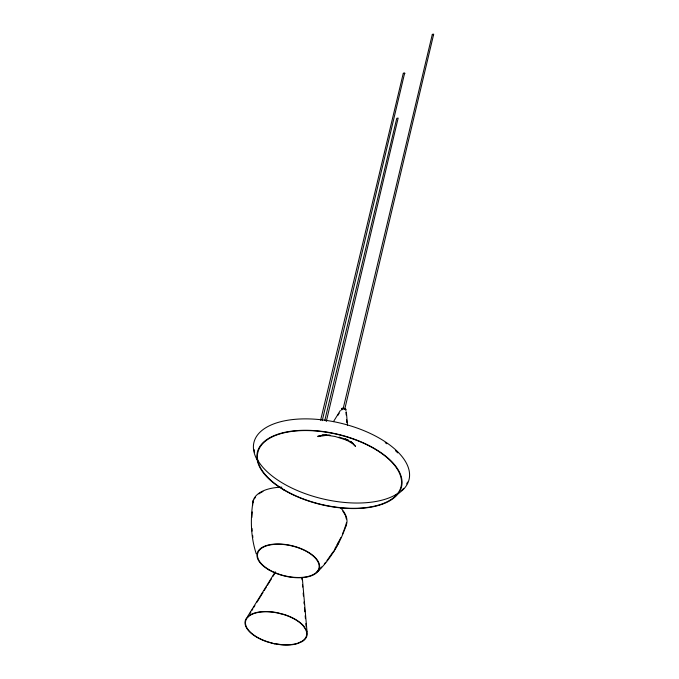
<?xml version="1.0" encoding="UTF-8"?>
<svg xmlns="http://www.w3.org/2000/svg" width="679" height="679" viewBox="0 0 679 679"><rect width="100%" height="100%" fill="white"/><g stroke="black" fill="none" stroke-linecap="round" stroke-linejoin="round"><path stroke-width="1.02" d="M251.884 517.432L252.265 511.907M274.494 643.802L268.069 642.139A31.743 15.49 13.4 0 1 245.374 620.334A31.743 15.49 13.4 0 1 277.669 612.781L284.094 614.444A31.743 15.49 13.4 0 1 303.768 626.055L306.102 629.56A31.743 15.49 13.4 0 1 302.172 641.562L298.089 643.403A31.743 15.49 13.4 0 1 280.987 644.787L274.494 643.802L268.188 641.935A31.285 15.261 13.4 0 1 245.815 620.453A31.285 15.261 13.4 0 1 277.652 613.01L283.975 614.648A31.285 15.261 13.4 0 1 303.369 626.089L305.669 629.535A31.285 15.261 13.4 0 1 301.799 641.366L297.775 643.183A31.285 15.261 13.4 0 1 280.911 644.549L274.52 643.573M253.199 500.482C250.262 518.204 250.593 536.656 256.255 553.835M320.59 420.343L403.309 73.154L404.684 72.942L322.236 420.683M324.859 420.165L396.774 118.307L398.157 118.095L326.26 421.54M343.226 408.351L432.319 34.366L433.694 34.162L344.864 408.69M343.846 530.689L345.586 525.699M346.426 524.629C340.535 542.224 330.851 558.775 317.56 571.803M342.394 534.135L343.481 531.555M338.422 542.538L337.013 544.974L340.9 537.539M335.027 548.42L336.105 546.561M333.287 552.307L338.821 542.725M333.457 421.651L340.374 410.447M337.735 415.548L339.177 413.222M247.674 616.405L275.284 571.769M247.801 617.041L248.811 615.412M249.813 613.782L250.823 612.152M251.841 610.506L252.86 608.859M253.878 607.221L254.897 605.575M256.968 602.214L263.036 592.402M264.148 590.611L266.372 587.012M267.484 585.213L271.379 578.907M272.983 576.327L275.114 572.881M332.931 552.061L326.947 560.616M324.333 563.85L325.691 562.271M317.11 571.633L319.037 569.647M320.327 568.331L321.608 567.007M320.777 435.562L317.925 436.605L326.115 435.366L321.88 435.197L329.918 435.519M317.806 436.181L320.7 435.502M404.098 73.621L404.947 73.485M322.55 435.205L326.09 434.916M330.036 435.536L328.39 435.468L335.137 436.495L348.106 440.578L345.221 439.279L352.825 443.769L355.516 446.349L351.018 441.537M325.631 434.916L329.935 435.078M305.669 629.535L306.102 629.56M339.059 437.055L348.276 440.17L345.416 438.88M432.319 34.366L433.109 34.833M349.583 441.002L353.105 443.421M252.63 535.349L252.877 537.454M302.299 577.77L307.027 631.776M301.858 577.812L302.036 579.858M302.486 584.967L302.664 587.012M303.182 592.996L303.445 595.984M303.971 601.967L304.141 603.937M304.489 607.875L304.837 611.804M305.177 615.734L305.431 618.662M305.864 623.543L306.119 626.471M346.366 411.992L347.521 425.292M345.925 412.034L346.188 415.039M346.596 419.698L346.842 422.61M251.977 528.406L252.13 531.131M341.673 409.717A2.122 1.035 13.4 0 1 342.547 408.716M342.937 408.682A2.122 1.035 13.4 0 1 344.618 409.03M345.297 409.42A2.122 1.035 13.4 0 1 345.687 409.887M407.527 482.056A79.027 38.559 13.4 0 1 406.696 483.923M403.699 488.311A79.027 38.559 13.4 0 1 401.603 490.459M399.142 492.479A79.027 38.559 13.4 0 1 322.067 498.709A79.027 38.559 13.4 0 1 256.679 458.147M254.608 452.384A79.027 38.559 13.4 0 1 254.133 449.566M385.239 442.657A79.027 38.559 13.4 0 1 386.886 443.786M395.517 450.72A79.027 38.559 13.4 0 1 397.707 452.859M341.63 409.793A2.147 1.052 13.4 0 1 342.335 408.809A2.147 1.052 13.4 0 1 344.618 409.098M345.297 409.496A2.147 1.052 13.4 0 1 345.535 409.726M256.993 459.564A79.749 38.907 13.4 0 1 341.995 423.501A79.749 38.907 13.4 0 1 397.037 494.32M396.222 494.804A79.749 38.907 13.4 0 1 394.507 495.729M341.919 409.861A2.427 1.188 13.4 0 1 343.396 408.164A2.427 1.188 13.4 0 1 345.993 410.26M253.157 502.681A47.717 23.281 13.4 0 1 253.607 500.788M254.37 498.972A47.717 23.281 13.4 0 1 255.465 497.249M258.869 493.913A47.717 23.281 13.4 0 1 262.977 491.494M342.759 511.126A47.717 23.281 13.4 0 1 344.89 514.64M345.288 515.514A47.717 23.281 13.4 0 1 346.315 518.985M346.375 522.805A47.717 23.281 13.4 0 1 345.934 524.697M340.646 507.85A48.175 23.502 13.4 0 1 345.645 526.463M252.698 505.405A48.175 23.502 13.4 0 1 281.836 487.149M284.178 489.839A73.612 35.911 13.4 0 0 400.695 487.878A73.612 35.911 13.4 0 0 303.555 430.571A73.612 35.911 13.4 0 0 284.178 489.839M283.864 489.983A74.121 36.157 13.4 0 0 401.179 488.006A74.121 36.157 13.4 0 0 303.377 430.299A74.121 36.157 13.4 0 0 283.864 489.983M268.926 569.605A31.489 15.362 13.4 0 0 318.765 568.764A31.489 15.362 13.4 0 0 277.219 544.244A31.489 15.362 13.4 0 0 268.926 569.605M268.621 569.74A31.981 15.6 13.4 0 0 319.249 568.883A31.981 15.6 13.4 0 0 277.04 543.981A31.981 15.6 13.4 0 0 268.621 569.74"/></g></svg>
